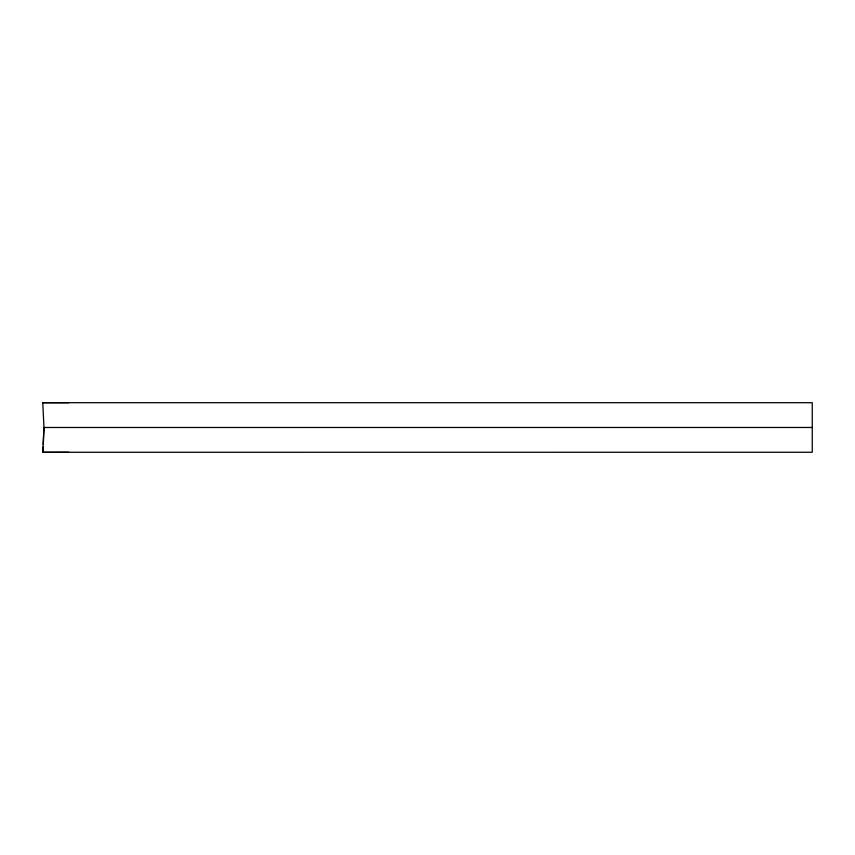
<?xml version="1.0" encoding="UTF-8"?>
<svg xmlns="http://www.w3.org/2000/svg" width="855" height="855" viewBox="0 0 855 855"><rect width="100%" height="100%" fill="white"/><g stroke="black" fill="none" stroke-linecap="round" stroke-linejoin="round"><path stroke-width="1.28" d="M68.753 452.274L42.985 452.295L43.188 447.08M43.295 444.461L43.979 427.489L42.75 402.705L812.25 402.705L812.25 452.263L42.75 452.274L43.968 427.489L812.25 427.479M68.753 402.705L42.75 402.705"/></g></svg>
